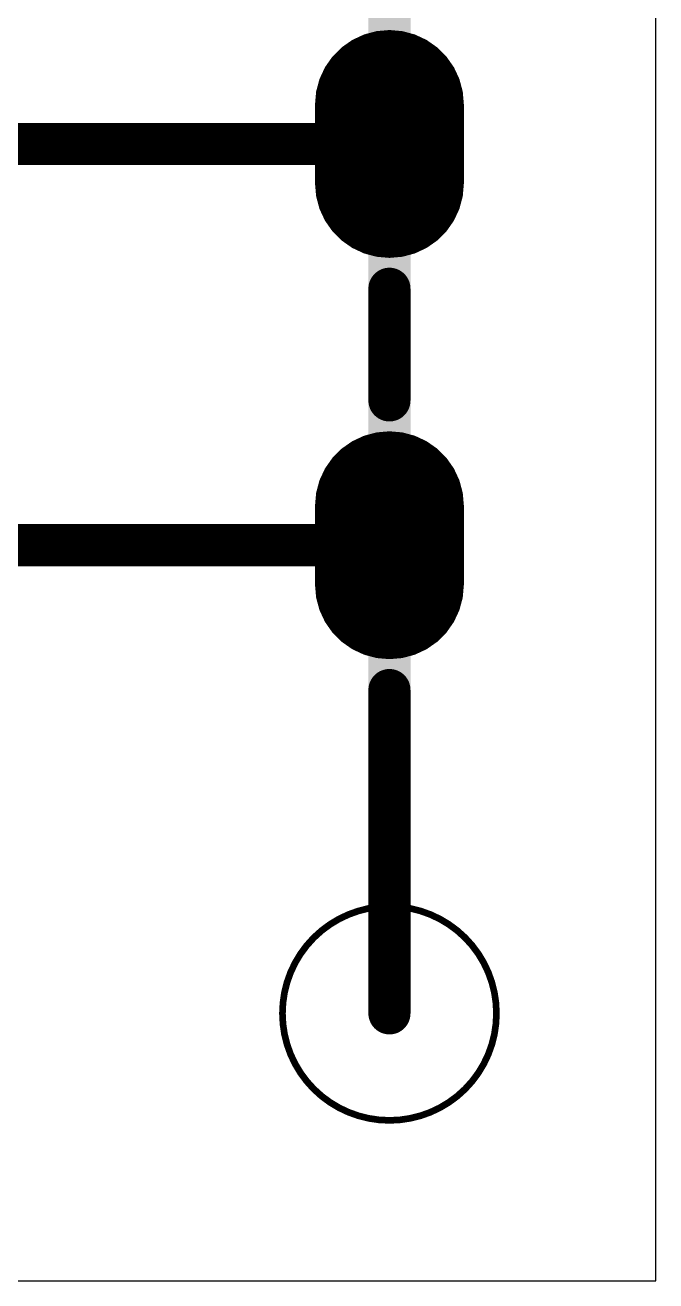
# Model space of a CAD drawing. Extents: x 5 to 105, y 20 to 66.
# Drawn here: x 93.41 to 105.39, y 20.32 to 44.17 of the extents above; entities that cross this region are included whole.
import ezdxf

# ---------------------------------------------------------------- set-up
doc = ezdxf.new("R2010")
doc.units = 0
for name, color, linetype in [('1', 12, 'CONTINUOUS'), ('20', 31, 'CONTINUOUS'), ('4', 41, 'CONTINUOUS'), ('5', 83, 'CONTINUOUS')]:
    doc.layers.add(name, color=color, linetype=linetype)

# ---------------------------------------------------------------- blocks, each defined once
blk = doc.blocks.new('RECT')
blk.add_solid([(-0.5, -0.5), (0.5, -0.5), (-0.5, 0.5), (0.5, 0.5)])

msp = doc.modelspace()

# ---------------------------------------------------------------- linework, layer by layer
at = {"layer": '1', "const_width": 0.127}
msp.add_lwpolyline([(100.33, 23.368, 1), (100.33, 27.432, 1), (100.33, 23.368)], format="xyb", dxfattribs=at)
at = {"layer": '20'}
for p, q in [((105.39, 20.32), (105.39, 66.04)), ((5.08, 20.32), (105.39, 20.32))]:
    msp.add_line(p, q, dxfattribs=at)
at = {"layer": '4'}
for points, const_width in [([(99.7951, 43.5842), (99.6068, 43.4676)], 0.127), ([(100.0016, 43.6642), (99.7951, 43.5842)], 0.127), ([(100.2193, 43.7049), (100.0016, 43.6642)], 0.127), ([(100.129, 43.688), (100.531, 43.688)], 0.127), ([(100.4407, 43.7049), (100.2193, 43.7049)], 0.127), ([(100.6584, 43.6642), (100.4407, 43.7049)], 0.127), ([(100.8649, 43.5842), (100.6584, 43.6642)], 0.127), ([(101.0532, 43.4676), (100.8649, 43.5842)], 0.127), ([(99.6068, 43.4676), (99.4432, 43.3184)], 0.127), ([(99.57, 43.434), (101.09, 43.434)], 0.127), ([(99.7576, 43.561), (100.9024, 43.561)], 0.127), ([(101.2168, 43.3184), (101.0532, 43.4676)], 0.127), ([(99.3097, 43.1417), (99.211, 42.9435)], 0.127), ([(99.4432, 43.3184), (99.3097, 43.1417)], 0.127), ([(99.3387, 43.18), (101.3214, 43.18)], 0.127), ([(99.4346, 43.307), (101.2254, 43.307)], 0.127), ([(101.3503, 43.1417), (101.2168, 43.3184)], 0.127), ([(101.449, 42.9435), (101.3503, 43.1417)], 0.127), ([(99.211, 42.9435), (99.1504, 42.7305)], 0.127), ([(99.2061, 42.926), (101.4539, 42.926)], 0.127), ([(99.2656, 43.053), (101.3944, 43.053)], 0.127), ([(101.5096, 42.7305), (101.449, 42.9435)], 0.127), ([(99.1504, 42.7305), (99.13, 42.51)], 0.127), ([(99.145, 42.672), (101.515, 42.672)], 0.127), ([(99.1699, 42.799), (101.4901, 42.799)], 0.127), ([(101.53, 42.51), (101.5096, 42.7305)], 0.127), ([(99.13, 42.51), (101.53, 42.51)], 0.127), ([(99.1332, 42.545), (101.5268, 42.545)], 0.127), ([(99.1504, 41.0895), (99.13, 41.31)], 0.127), ([(99.13, 41.31), (101.53, 41.31)], 0.127), ([(99.1332, 41.275), (101.5268, 41.275)], 0.127), ([(101.53, 41.31), (101.5096, 41.0895)], 0.127), ([(99.145, 41.148), (101.515, 41.148)], 0.127), ([(99.211, 40.8765), (99.1504, 41.0895)], 0.127), ([(99.1699, 41.021), (101.4901, 41.021)], 0.127), ([(101.5096, 41.0895), (101.449, 40.8765)], 0.127), ([(99.2061, 40.894), (101.4539, 40.894)], 0.127), ([(99.3097, 40.6783), (99.211, 40.8765)], 0.127), ([(99.2656, 40.767), (101.3944, 40.767)], 0.127), ([(101.449, 40.8765), (101.3503, 40.6783)], 0.127), ([(99.4432, 40.5016), (99.3097, 40.6783)], 0.127), ([(99.3387, 40.64), (101.3214, 40.64)], 0.127), ([(99.4346, 40.513), (101.2254, 40.513)], 0.127), ([(99.6068, 40.3524), (99.4432, 40.5016)], 0.127), ([(101.2168, 40.5016), (101.0532, 40.3524)], 0.127), ([(101.3503, 40.6783), (101.2168, 40.5016)], 0.127), ([(99.57, 40.386), (101.09, 40.386)], 0.127), ([(99.7951, 40.2358), (99.6068, 40.3524)], 0.127), ([(99.7576, 40.259), (100.9024, 40.259)], 0.127), ([(101.0532, 40.3524), (100.8649, 40.2358)], 0.127), ([(100.0016, 40.1558), (99.7951, 40.2358)], 0.127), ([(100.2193, 40.1151), (100.0016, 40.1558)], 0.127), ([(100.129, 40.132), (100.531, 40.132)], 0.127), ([(100.4407, 40.1151), (100.2193, 40.1151)], 0.127), ([(100.6584, 40.1558), (100.4407, 40.1151)], 0.127), ([(100.8649, 40.2358), (100.6584, 40.1558)], 0.127), ([(100.33, 39.16), (100.33, 37.04)], 0.8), ([(99.7951, 35.9642), (99.6068, 35.8476)], 0.127), ([(100.0016, 36.0442), (99.7951, 35.9642)], 0.127), ([(100.2193, 36.0849), (100.0016, 36.0442)], 0.127), ([(100.129, 36.068), (100.531, 36.068)], 0.127), ([(100.4407, 36.0849), (100.2193, 36.0849)], 0.127), ([(100.6584, 36.0442), (100.4407, 36.0849)], 0.127), ([(100.8649, 35.9642), (100.6584, 36.0442)], 0.127), ([(101.0532, 35.8476), (100.8649, 35.9642)], 0.127), ([(99.6068, 35.8476), (99.4432, 35.6984)], 0.127), ([(99.57, 35.814), (101.09, 35.814)], 0.127), ([(99.7576, 35.941), (100.9024, 35.941)], 0.127), ([(101.2168, 35.6984), (101.0532, 35.8476)], 0.127), ([(99.3097, 35.5217), (99.211, 35.3235)], 0.127), ([(99.4432, 35.6984), (99.3097, 35.5217)], 0.127), ([(99.3387, 35.56), (101.3214, 35.56)], 0.127), ([(99.4346, 35.687), (101.2254, 35.687)], 0.127), ([(101.3503, 35.5217), (101.2168, 35.6984)], 0.127), ([(101.449, 35.3235), (101.3503, 35.5217)], 0.127), ([(99.211, 35.3235), (99.1504, 35.1105)], 0.127), ([(99.2061, 35.306), (101.4539, 35.306)], 0.127), ([(99.2656, 35.433), (101.3944, 35.433)], 0.127), ([(101.5096, 35.1105), (101.449, 35.3235)], 0.127), ([(99.1504, 35.1105), (99.13, 34.89)], 0.127), ([(99.145, 35.052), (101.515, 35.052)], 0.127), ([(99.1699, 35.179), (101.4901, 35.179)], 0.127), ([(101.53, 34.89), (101.5096, 35.1105)], 0.127), ([(99.13, 34.89), (101.53, 34.89)], 0.127), ([(99.1332, 34.925), (101.5268, 34.925)], 0.127), ([(99.1504, 33.4695), (99.13, 33.69)], 0.127), ([(99.13, 33.69), (101.53, 33.69)], 0.127), ([(99.1332, 33.655), (101.5268, 33.655)], 0.127), ([(101.53, 33.69), (101.5096, 33.4695)], 0.127), ([(99.145, 33.528), (101.515, 33.528)], 0.127), ([(99.211, 33.2565), (99.1504, 33.4695)], 0.127), ([(99.1699, 33.401), (101.4901, 33.401)], 0.127), ([(101.5096, 33.4695), (101.449, 33.2565)], 0.127), ([(99.2061, 33.274), (101.4539, 33.274)], 0.127), ([(99.3097, 33.0583), (99.211, 33.2565)], 0.127), ([(99.2656, 33.147), (101.3944, 33.147)], 0.127), ([(101.449, 33.2565), (101.3503, 33.0583)], 0.127), ([(99.4432, 32.8816), (99.3097, 33.0583)], 0.127), ([(99.3387, 33.02), (101.3214, 33.02)], 0.127), ([(99.4346, 32.893), (101.2254, 32.893)], 0.127), ([(99.6068, 32.7324), (99.4432, 32.8816)], 0.127), ([(101.2168, 32.8816), (101.0532, 32.7324)], 0.127), ([(101.3503, 33.0583), (101.2168, 32.8816)], 0.127), ([(99.57, 32.766), (101.09, 32.766)], 0.127), ([(99.7951, 32.6158), (99.6068, 32.7324)], 0.127), ([(99.7576, 32.639), (100.9024, 32.639)], 0.127), ([(100.0016, 32.5358), (99.7951, 32.6158)], 0.127), ([(100.8649, 32.6158), (100.6584, 32.5358)], 0.127), ([(101.0532, 32.7324), (100.8649, 32.6158)], 0.127), ([(100.2193, 32.4951), (100.0016, 32.5358)], 0.127), ([(100.129, 32.512), (100.531, 32.512)], 0.127), ([(100.4407, 32.4951), (100.2193, 32.4951)], 0.127), ([(100.6584, 32.5358), (100.4407, 32.4951)], 0.127), ([(100.33, 31.54), (100.33, 25.4)], 0.8)]:
    msp.add_lwpolyline(points, dxfattribs=dict(at, const_width=const_width))
for points, const_width in [([(99.7836, 43.6138, 1), (99.8066, 43.5546)], 0.0635), ([(99.8118, 43.5572, 1), (99.7784, 43.6112)], 0.0635), ([(99.9958, 43.6954, 1), (100.0074, 43.633)], 0.0635), ([(100.0131, 43.6346, 1), (99.9901, 43.6938)], 0.0635), ([(100.129, 43.7198, 1), (100.129, 43.6563)], 0.0635), ([(100.2193, 43.7366, 1), (100.2193, 43.6731)], 0.0635), ([(100.2251, 43.6737, 1), (100.2134, 43.7361)], 0.0635), ([(100.4466, 43.7361, 1), (100.4349, 43.6737)], 0.0635), ([(100.4407, 43.6731, 1), (100.4407, 43.7366)], 0.0635), ([(100.531, 43.6563, 1), (100.531, 43.7198)], 0.0635), ([(100.6699, 43.6938, 1), (100.6469, 43.6346)], 0.0635), ([(100.6526, 43.633, 1), (100.6642, 43.6954)], 0.0635), ([(100.8816, 43.6112, 1), (100.8482, 43.5572)], 0.0635), ([(100.8534, 43.5546, 1), (100.8764, 43.6138)], 0.0635), ([(99.57, 43.4658, 1), (99.57, 43.4023)], 0.0635), ([(99.5901, 43.4946, 1), (99.6236, 43.4406)], 0.0635), ([(99.6282, 43.4442, 1), (99.5854, 43.4911)], 0.0635), ([(99.7576, 43.5928, 1), (99.7576, 43.5292)], 0.0635), ([(100.9024, 43.5292, 1), (100.9024, 43.5928)], 0.0635), ([(101.0746, 43.4911, 1), (101.0318, 43.4442)], 0.0635), ([(101.0364, 43.4406, 1), (101.0699, 43.4946)], 0.0635), ([(101.09, 43.4023, 1), (101.09, 43.4658)], 0.0635), ([(99.2844, 43.1609, 1), (99.3351, 43.1226)], 0.0635), ([(99.3382, 43.1276, 1), (99.2813, 43.1559)], 0.0635), ([(99.3387, 43.2118, 1), (99.3387, 43.1482)], 0.0635), ([(99.4346, 43.3388, 1), (99.4346, 43.2752)], 0.0635), ([(99.4218, 43.3419, 1), (99.4646, 43.295)], 0.0635), ([(99.4685, 43.2993, 1), (99.4179, 43.3376)], 0.0635), ([(101.2421, 43.3376, 1), (101.1915, 43.2993)], 0.0635), ([(101.1954, 43.295, 1), (101.2382, 43.3419)], 0.0635), ([(101.2254, 43.2752, 1), (101.2254, 43.3388)], 0.0635), ([(101.3787, 43.1559, 1), (101.3218, 43.1276)], 0.0635), ([(101.3214, 43.1482, 1), (101.3214, 43.2118)], 0.0635), ([(101.3249, 43.1226, 1), (101.3756, 43.1609)], 0.0635), ([(99.2061, 42.9578, 1), (99.2061, 42.8942)], 0.0635), ([(99.1826, 42.9576, 1), (99.2395, 42.9293)], 0.0635), ([(99.2416, 42.9348, 1), (99.1805, 42.9522)], 0.0635), ([(99.2656, 43.0848, 1), (99.2656, 43.0213)], 0.0635), ([(101.3944, 43.0213, 1), (101.3944, 43.0848)], 0.0635), ([(101.4795, 42.9522, 1), (101.4184, 42.9348)], 0.0635), ([(101.4205, 42.9293, 1), (101.4774, 42.9576)], 0.0635), ([(101.4539, 42.8942, 1), (101.4539, 42.9578)], 0.0635), ([(99.145, 42.7038, 1), (99.145, 42.6403)], 0.0635), ([(99.1199, 42.7392, 1), (99.181, 42.7218)], 0.0635), ([(99.182, 42.7276, 1), (99.1188, 42.7334)], 0.0635), ([(99.1699, 42.8308, 1), (99.1699, 42.7672)], 0.0635), ([(101.5412, 42.7334, 1), (101.478, 42.7276)], 0.0635), ([(101.479, 42.7218, 1), (101.5401, 42.7392)], 0.0635), ([(101.4901, 42.7672, 1), (101.4901, 42.8308)], 0.0635), ([(101.515, 42.6403, 1), (101.515, 42.7038)], 0.0635), ([(99.13, 42.5418, 1), (99.13, 42.4783)], 0.0635), ([(99.0984, 42.5129, 1), (99.1616, 42.5071)], 0.0635), ([(99.1332, 42.5768, 1), (99.1332, 42.5132)], 0.0635), ([(101.4984, 42.5071, 1), (101.5616, 42.5129)], 0.0635), ([(101.5268, 42.5132, 1), (101.5268, 42.5768)], 0.0635), ([(101.53, 42.4783, 1), (101.53, 42.5418)], 0.0635), ([(99.13, 41.3418, 1), (99.13, 41.2782)], 0.0635), ([(99.1616, 41.3129, 1), (99.0984, 41.3071)], 0.0635), ([(99.1332, 41.3068, 1), (99.1332, 41.2432)], 0.0635), ([(101.5616, 41.3071, 1), (101.4984, 41.3129)], 0.0635), ([(101.5268, 41.2432, 1), (101.5268, 41.3068)], 0.0635), ([(101.53, 41.2782, 1), (101.53, 41.3418)], 0.0635), ([(99.145, 41.1798, 1), (99.145, 41.1163)], 0.0635), ([(99.181, 41.0982, 1), (99.1199, 41.0808)], 0.0635), ([(99.1188, 41.0866, 1), (99.182, 41.0924)], 0.0635), ([(99.1699, 41.0528, 1), (99.1699, 40.9892)], 0.0635), ([(101.478, 41.0924, 1), (101.5412, 41.0866)], 0.0635), ([(101.5401, 41.0808, 1), (101.479, 41.0982)], 0.0635), ([(101.4901, 40.9892, 1), (101.4901, 41.0528)], 0.0635), ([(101.515, 41.1163, 1), (101.515, 41.1798)], 0.0635), ([(99.2061, 40.9258, 1), (99.2061, 40.8623)], 0.0635), ([(99.2395, 40.8907, 1), (99.1826, 40.8624)], 0.0635), ([(99.1805, 40.8678, 1), (99.2416, 40.8852)], 0.0635), ([(99.2656, 40.7988, 1), (99.2656, 40.7353)], 0.0635), ([(101.3944, 40.7353, 1), (101.3944, 40.7988)], 0.0635), ([(101.4184, 40.8852, 1), (101.4795, 40.8678)], 0.0635), ([(101.4774, 40.8624, 1), (101.4205, 40.8907)], 0.0635), ([(101.4539, 40.8623, 1), (101.4539, 40.9258)], 0.0635), ([(99.3351, 40.6974, 1), (99.2844, 40.6591)], 0.0635), ([(99.2813, 40.6641, 1), (99.3382, 40.6924)], 0.0635), ([(99.3387, 40.6718, 1), (99.3387, 40.6082)], 0.0635), ([(99.4346, 40.5448, 1), (99.4346, 40.4813)], 0.0635), ([(99.4646, 40.525, 1), (99.4218, 40.4781)], 0.0635), ([(99.4179, 40.4824, 1), (99.4685, 40.5207)], 0.0635), ([(101.1915, 40.5207, 1), (101.2421, 40.4824)], 0.0635), ([(101.2382, 40.4781, 1), (101.1954, 40.525)], 0.0635), ([(101.2254, 40.4813, 1), (101.2254, 40.5448)], 0.0635), ([(101.3218, 40.6924, 1), (101.3787, 40.6641)], 0.0635), ([(101.3214, 40.6082, 1), (101.3214, 40.6718)], 0.0635), ([(101.3756, 40.6591, 1), (101.3249, 40.6974)], 0.0635), ([(99.57, 40.4178, 1), (99.57, 40.3543)], 0.0635), ([(99.6236, 40.3794, 1), (99.5901, 40.3254)], 0.0635), ([(99.5854, 40.3289, 1), (99.6282, 40.3758)], 0.0635), ([(99.7576, 40.2908, 1), (99.7576, 40.2272)], 0.0635), ([(100.9024, 40.2272, 1), (100.9024, 40.2908)], 0.0635), ([(101.0318, 40.3758, 1), (101.0746, 40.3289)], 0.0635), ([(101.0699, 40.3254, 1), (101.0364, 40.3794)], 0.0635), ([(101.09, 40.3543, 1), (101.09, 40.4178)], 0.0635), ([(99.8066, 40.2654, 1), (99.7836, 40.2062)], 0.0635), ([(99.7784, 40.2088, 1), (99.8118, 40.2628)], 0.0635), ([(100.0074, 40.187, 1), (99.9958, 40.1246)], 0.0635), ([(99.9901, 40.1262, 1), (100.0131, 40.1854)], 0.0635), ([(100.129, 40.1638, 1), (100.129, 40.1003)], 0.0635), ([(100.2193, 40.1469, 1), (100.2193, 40.0834)], 0.0635), ([(100.2134, 40.0839, 1), (100.2251, 40.1463)], 0.0635), ([(100.4349, 40.1463, 1), (100.4466, 40.0839)], 0.0635), ([(100.4407, 40.0834, 1), (100.4407, 40.1469)], 0.0635), ([(100.531, 40.1003, 1), (100.531, 40.1638)], 0.0635), ([(100.6469, 40.1854, 1), (100.6699, 40.1262)], 0.0635), ([(100.6642, 40.1246, 1), (100.6526, 40.187)], 0.0635), ([(100.8482, 40.2628, 1), (100.8816, 40.2088)], 0.0635), ([(100.8764, 40.2062, 1), (100.8534, 40.2654)], 0.0635), ([(100.53, 39.16, 1), (100.13, 39.16)], 0.4), ([(100.13, 37.04, 1), (100.53, 37.04)], 0.4), ([(99.7836, 35.9938, 1), (99.8066, 35.9346)], 0.0635), ([(99.8118, 35.9372, 1), (99.7784, 35.9912)], 0.0635), ([(99.9958, 36.0754, 1), (100.0074, 36.013)], 0.0635), ([(100.0131, 36.0146, 1), (99.9901, 36.0738)], 0.0635), ([(100.129, 36.0998, 1), (100.129, 36.0363)], 0.0635), ([(100.2193, 36.1166, 1), (100.2193, 36.0531)], 0.0635), ([(100.2251, 36.0537, 1), (100.2134, 36.1161)], 0.0635), ([(100.4466, 36.1161, 1), (100.4349, 36.0537)], 0.0635), ([(100.4407, 36.0531, 1), (100.4407, 36.1166)], 0.0635), ([(100.531, 36.0363, 1), (100.531, 36.0998)], 0.0635), ([(100.6699, 36.0738, 1), (100.6469, 36.0146)], 0.0635), ([(100.6526, 36.013, 1), (100.6642, 36.0754)], 0.0635), ([(100.8816, 35.9912, 1), (100.8482, 35.9372)], 0.0635), ([(100.8534, 35.9346, 1), (100.8764, 35.9938)], 0.0635), ([(99.57, 35.8458, 1), (99.57, 35.7822)], 0.0635), ([(99.5901, 35.8746, 1), (99.6236, 35.8206)], 0.0635), ([(99.6282, 35.8242, 1), (99.5854, 35.8711)], 0.0635), ([(99.7576, 35.9728, 1), (99.7576, 35.9093)], 0.0635), ([(100.9024, 35.9093, 1), (100.9024, 35.9728)], 0.0635), ([(101.0746, 35.8711, 1), (101.0318, 35.8242)], 0.0635), ([(101.0364, 35.8206, 1), (101.0699, 35.8746)], 0.0635), ([(101.09, 35.7822, 1), (101.09, 35.8458)], 0.0635), ([(99.2844, 35.5409, 1), (99.3351, 35.5026)], 0.0635), ([(99.3382, 35.5076, 1), (99.2813, 35.5359)], 0.0635), ([(99.3387, 35.5918, 1), (99.3387, 35.5282)], 0.0635), ([(99.4346, 35.7188, 1), (99.4346, 35.6553)], 0.0635), ([(99.4218, 35.7219, 1), (99.4646, 35.675)], 0.0635), ([(99.4685, 35.6793, 1), (99.4179, 35.7176)], 0.0635), ([(101.2421, 35.7176, 1), (101.1915, 35.6793)], 0.0635), ([(101.1954, 35.675, 1), (101.2382, 35.7219)], 0.0635), ([(101.2254, 35.6553, 1), (101.2254, 35.7188)], 0.0635), ([(101.3787, 35.5359, 1), (101.3218, 35.5076)], 0.0635), ([(101.3214, 35.5282, 1), (101.3214, 35.5918)], 0.0635), ([(101.3249, 35.5026, 1), (101.3756, 35.5409)], 0.0635), ([(99.2061, 35.3378, 1), (99.2061, 35.2743)], 0.0635), ([(99.1826, 35.3376, 1), (99.2395, 35.3093)], 0.0635), ([(99.2416, 35.3148, 1), (99.1805, 35.3322)], 0.0635), ([(99.2656, 35.4648, 1), (99.2656, 35.4012)], 0.0635), ([(101.3944, 35.4012, 1), (101.3944, 35.4648)], 0.0635), ([(101.4795, 35.3322, 1), (101.4184, 35.3148)], 0.0635), ([(101.4205, 35.3093, 1), (101.4774, 35.3376)], 0.0635), ([(101.4539, 35.2743, 1), (101.4539, 35.3378)], 0.0635), ([(99.145, 35.0838, 1), (99.145, 35.0202)], 0.0635), ([(99.1199, 35.1192, 1), (99.181, 35.1018)], 0.0635), ([(99.182, 35.1076, 1), (99.1188, 35.1134)], 0.0635), ([(99.1699, 35.2108, 1), (99.1699, 35.1472)], 0.0635), ([(101.5412, 35.1134, 1), (101.478, 35.1076)], 0.0635), ([(101.479, 35.1018, 1), (101.5401, 35.1192)], 0.0635), ([(101.4901, 35.1472, 1), (101.4901, 35.2108)], 0.0635), ([(101.515, 35.0202, 1), (101.515, 35.0838)], 0.0635), ([(99.13, 34.9218, 1), (99.13, 34.8582)], 0.0635), ([(99.0984, 34.8929, 1), (99.1616, 34.8871)], 0.0635), ([(99.1332, 34.9568, 1), (99.1332, 34.8933)], 0.0635), ([(101.4984, 34.8871, 1), (101.5616, 34.8929)], 0.0635), ([(101.5268, 34.8933, 1), (101.5268, 34.9568)], 0.0635), ([(101.53, 34.8582, 1), (101.53, 34.9218)], 0.0635), ([(99.13, 33.7218, 1), (99.13, 33.6583)], 0.0635), ([(99.1616, 33.6929, 1), (99.0984, 33.6871)], 0.0635), ([(99.1332, 33.6868, 1), (99.1332, 33.6232)], 0.0635), ([(101.5616, 33.6871, 1), (101.4984, 33.6929)], 0.0635), ([(101.5268, 33.6232, 1), (101.5268, 33.6868)], 0.0635), ([(101.53, 33.6583, 1), (101.53, 33.7218)], 0.0635), ([(99.145, 33.5598, 1), (99.145, 33.4962)], 0.0635), ([(99.181, 33.4782, 1), (99.1199, 33.4608)], 0.0635), ([(99.1188, 33.4666, 1), (99.182, 33.4724)], 0.0635), ([(99.1699, 33.4328, 1), (99.1699, 33.3693)], 0.0635), ([(101.478, 33.4724, 1), (101.5412, 33.4666)], 0.0635), ([(101.5401, 33.4608, 1), (101.479, 33.4782)], 0.0635), ([(101.4901, 33.3693, 1), (101.4901, 33.4328)], 0.0635), ([(101.515, 33.4962, 1), (101.515, 33.5598)], 0.0635), ([(99.2061, 33.3058, 1), (99.2061, 33.2422)], 0.0635), ([(99.2395, 33.2707, 1), (99.1826, 33.2424)], 0.0635), ([(99.1805, 33.2478, 1), (99.2416, 33.2652)], 0.0635), ([(99.2656, 33.1788, 1), (99.2656, 33.1152)], 0.0635), ([(101.3944, 33.1152, 1), (101.3944, 33.1788)], 0.0635), ([(101.4184, 33.2652, 1), (101.4795, 33.2478)], 0.0635), ([(101.4774, 33.2424, 1), (101.4205, 33.2707)], 0.0635), ([(101.4539, 33.2422, 1), (101.4539, 33.3058)], 0.0635), ([(99.3351, 33.0774, 1), (99.2844, 33.0391)], 0.0635), ([(99.2813, 33.0441, 1), (99.3382, 33.0724)], 0.0635), ([(99.3387, 33.0518, 1), (99.3387, 32.9883)], 0.0635), ([(99.4346, 32.9248, 1), (99.4346, 32.8612)], 0.0635), ([(99.4646, 32.905, 1), (99.4218, 32.8581)], 0.0635), ([(99.4179, 32.8624, 1), (99.4685, 32.9007)], 0.0635), ([(101.1915, 32.9007, 1), (101.2421, 32.8624)], 0.0635), ([(101.2382, 32.8581, 1), (101.1954, 32.905)], 0.0635), ([(101.2254, 32.8612, 1), (101.2254, 32.9248)], 0.0635), ([(101.3218, 33.0724, 1), (101.3787, 33.0441)], 0.0635), ([(101.3214, 32.9883, 1), (101.3214, 33.0518)], 0.0635), ([(101.3756, 33.0391, 1), (101.3249, 33.0774)], 0.0635), ([(99.57, 32.7978, 1), (99.57, 32.7342)], 0.0635), ([(99.6236, 32.7594, 1), (99.5901, 32.7054)], 0.0635), ([(99.5854, 32.7089, 1), (99.6282, 32.7558)], 0.0635), ([(99.7576, 32.6708, 1), (99.7576, 32.6073)], 0.0635), ([(99.8066, 32.6454, 1), (99.7836, 32.5862)], 0.0635), ([(99.7784, 32.5888, 1), (99.8118, 32.6428)], 0.0635), ([(100.8482, 32.6428, 1), (100.8816, 32.5888)], 0.0635), ([(100.8764, 32.5862, 1), (100.8534, 32.6454)], 0.0635), ([(100.9024, 32.6073, 1), (100.9024, 32.6708)], 0.0635), ([(101.0318, 32.7558, 1), (101.0746, 32.7089)], 0.0635), ([(101.0699, 32.7054, 1), (101.0364, 32.7594)], 0.0635), ([(101.09, 32.7342, 1), (101.09, 32.7978)], 0.0635), ([(100.0074, 32.567, 1), (99.9958, 32.5046)], 0.0635), ([(99.9901, 32.5062, 1), (100.0131, 32.5654)], 0.0635), ([(100.129, 32.5438, 1), (100.129, 32.4802)], 0.0635), ([(100.2193, 32.5269, 1), (100.2193, 32.4634)], 0.0635), ([(100.2134, 32.4639, 1), (100.2251, 32.5263)], 0.0635), ([(100.4349, 32.5263, 1), (100.4466, 32.4639)], 0.0635), ([(100.4407, 32.4634, 1), (100.4407, 32.5269)], 0.0635), ([(100.531, 32.4802, 1), (100.531, 32.5438)], 0.0635), ([(100.6469, 32.5654, 1), (100.6699, 32.5062)], 0.0635), ([(100.6642, 32.5046, 1), (100.6526, 32.567)], 0.0635), ([(100.53, 31.54, 1), (100.13, 31.54)], 0.4), ([(100.13, 25.4, 1), (100.53, 25.4)], 0.4)]:
    msp.add_lwpolyline(points, format="xyb", dxfattribs=dict(at, const_width=const_width))
at = {"layer": '5'}
for points, const_width in [([(99.655, 43.8291), (99.4622, 43.6942)], 0.127), ([(99.6348, 43.815), (101.0252, 43.815)], 0.127), ([(99.8683, 43.9286), (99.655, 43.8291)], 0.127), ([(100.0956, 43.9895), (99.8683, 43.9286)], 0.127), ([(99.9183, 43.942), (100.7417, 43.942)], 0.127), ([(100.33, 44.01), (100.0956, 43.9895)], 0.127), ([(100.5644, 43.9895), (100.33, 44.01)], 0.127), ([(100.7917, 43.9286), (100.5644, 43.9895)], 0.127), ([(101.005, 43.8291), (100.7917, 43.9286)], 0.127), ([(101.1978, 43.6942), (101.005, 43.8291)], 0.127), ([(99.4622, 43.6942), (99.2958, 43.5278)], 0.127), ([(99.4561, 43.688), (101.2039, 43.688)], 0.127), ([(101.3642, 43.5278), (101.1978, 43.6942)], 0.127), ([(99.2958, 43.5278), (99.1609, 43.335)], 0.127), ([(99.2302, 43.434), (101.4298, 43.434)], 0.127), ([(99.3291, 43.561), (101.3309, 43.561)], 0.127), ([(101.4991, 43.335), (101.3642, 43.5278)], 0.127), ([(99.0614, 43.1217), (99.0005, 42.8944)], 0.127), ([(99.1609, 43.335), (99.0614, 43.1217)], 0.127), ([(99.0886, 43.18), (101.5714, 43.18)], 0.127), ([(99.1478, 43.307), (101.5122, 43.307)], 0.127), ([(101.5986, 43.1217), (101.4991, 43.335)], 0.127), ([(101.6595, 42.8944), (101.5986, 43.1217)], 0.127), ([(99.0005, 42.8944), (98.98, 42.66)], 0.127), ([(99.009, 42.926), (101.651, 42.926)], 0.127), ([(99.043, 43.053), (101.617, 43.053)], 0.127), ([(101.68, 42.66), (101.6595, 42.8944)], 0.127), ([(98.98, 42.66), (98.98, 41.16)], 0.127), ([(98.9811, 42.672), (101.679, 42.672)], 0.127), ([(98.9922, 42.799), (101.6678, 42.799)], 0.127), ([(101.68, 41.16), (101.68, 42.66)], 0.127), ([(98.98, 42.545), (101.68, 42.545)], 0.127), ([(98.98, 42.418), (101.68, 42.418)], 0.127), ([(100.31, 41.91), (88.88, 41.91)], 0.8), ([(98.98, 42.291), (101.68, 42.291)], 0.127), ([(98.98, 42.164), (101.68, 42.164)], 0.127), ([(98.98, 42.037), (101.68, 42.037)], 0.127), ([(98.98, 41.91), (101.68, 41.91)], 0.127), ([(98.98, 41.783), (101.68, 41.783)], 0.127), ([(98.98, 41.656), (101.68, 41.656)], 0.127), ([(98.98, 41.529), (101.68, 41.529)], 0.127), ([(98.98, 41.402), (101.68, 41.402)], 0.127), ([(98.98, 41.275), (101.68, 41.275)], 0.127), ([(98.98, 41.16), (99.0005, 40.9256)], 0.127), ([(98.981, 41.148), (101.679, 41.148)], 0.127), ([(98.9922, 41.021), (101.6678, 41.021)], 0.127), ([(101.6595, 40.9256), (101.68, 41.16)], 0.127), ([(99.0005, 40.9256), (99.0614, 40.6983)], 0.127), ([(99.009, 40.894), (101.651, 40.894)], 0.127), ([(99.043, 40.767), (101.617, 40.767)], 0.127), ([(101.5986, 40.6983), (101.6595, 40.9256)], 0.127), ([(99.0614, 40.6983), (99.1609, 40.485)], 0.127), ([(99.0886, 40.64), (101.5714, 40.64)], 0.127), ([(99.1478, 40.513), (101.5122, 40.513)], 0.127), ([(99.1609, 40.485), (99.2958, 40.2922)], 0.127), ([(101.3642, 40.2922), (101.4991, 40.485)], 0.127), ([(101.4991, 40.485), (101.5986, 40.6983)], 0.127), ([(99.2302, 40.386), (101.4298, 40.386)], 0.127), ([(99.2958, 40.2922), (99.4622, 40.1258)], 0.127), ([(99.3291, 40.259), (101.3309, 40.259)], 0.127), ([(101.1978, 40.1258), (101.3642, 40.2922)], 0.127), ([(99.4561, 40.132), (101.2039, 40.132)], 0.127), ([(99.4622, 40.1258), (99.655, 39.9909)], 0.127), ([(99.6348, 40.005), (101.0252, 40.005)], 0.127), ([(101.005, 39.9909), (101.1978, 40.1258)], 0.127), ([(99.655, 39.9909), (99.8683, 39.8914)], 0.127), ([(99.8683, 39.8914), (100.0956, 39.8305)], 0.127), ([(99.9183, 39.878), (100.7417, 39.878)], 0.127), ([(100.0956, 39.8305), (100.33, 39.81)], 0.127), ([(100.33, 39.81), (100.5644, 39.8305)], 0.127), ([(100.5644, 39.8305), (100.7917, 39.8914)], 0.127), ([(100.7917, 39.8914), (101.005, 39.9909)], 0.127), ([(99.655, 36.2091), (99.4622, 36.0742)], 0.127), ([(99.6348, 36.195), (101.0252, 36.195)], 0.127), ([(99.8683, 36.3086), (99.655, 36.2091)], 0.127), ([(100.0956, 36.3695), (99.8683, 36.3086)], 0.127), ([(99.9183, 36.322), (100.7417, 36.322)], 0.127), ([(100.33, 36.39), (100.0956, 36.3695)], 0.127), ([(100.5644, 36.3695), (100.33, 36.39)], 0.127), ([(100.7917, 36.3086), (100.5644, 36.3695)], 0.127), ([(101.005, 36.2091), (100.7917, 36.3086)], 0.127), ([(101.1978, 36.0742), (101.005, 36.2091)], 0.127), ([(99.4622, 36.0742), (99.2958, 35.9078)], 0.127), ([(99.4561, 36.068), (101.2039, 36.068)], 0.127), ([(101.3642, 35.9078), (101.1978, 36.0742)], 0.127), ([(99.1609, 35.715), (99.0614, 35.5017)], 0.127), ([(99.2958, 35.9078), (99.1609, 35.715)], 0.127), ([(99.2302, 35.814), (101.4298, 35.814)], 0.127), ([(99.3291, 35.941), (101.3309, 35.941)], 0.127), ([(101.4991, 35.715), (101.3642, 35.9078)], 0.127), ([(101.5986, 35.5017), (101.4991, 35.715)], 0.127), ([(99.0614, 35.5017), (99.0005, 35.2744)], 0.127), ([(99.0886, 35.56), (101.5714, 35.56)], 0.127), ([(99.1478, 35.687), (101.5122, 35.687)], 0.127), ([(101.6595, 35.2744), (101.5986, 35.5017)], 0.127), ([(99.0005, 35.2744), (98.98, 35.04)], 0.127), ([(99.009, 35.306), (101.651, 35.306)], 0.127), ([(99.043, 35.433), (101.617, 35.433)], 0.127), ([(101.68, 35.04), (101.6595, 35.2744)], 0.127), ([(98.98, 35.04), (98.98, 33.54)], 0.127), ([(98.9811, 35.052), (101.679, 35.052)], 0.127), ([(98.9922, 35.179), (101.6678, 35.179)], 0.127), ([(101.68, 33.54), (101.68, 35.04)], 0.127), ([(98.98, 34.925), (101.68, 34.925)], 0.127), ([(98.98, 34.798), (101.68, 34.798)], 0.127), ([(100.31, 34.29), (88.88, 34.29)], 0.8), ([(98.98, 34.671), (101.68, 34.671)], 0.127), ([(98.98, 34.544), (101.68, 34.544)], 0.127), ([(98.98, 34.417), (101.68, 34.417)], 0.127), ([(98.98, 34.29), (101.68, 34.29)], 0.127), ([(98.98, 34.163), (101.68, 34.163)], 0.127), ([(98.98, 34.036), (101.68, 34.036)], 0.127), ([(98.98, 33.909), (101.68, 33.909)], 0.127), ([(98.98, 33.782), (101.68, 33.782)], 0.127), ([(98.98, 33.655), (101.68, 33.655)], 0.127), ([(98.98, 33.54), (99.0005, 33.3056)], 0.127), ([(98.981, 33.528), (101.679, 33.528)], 0.127), ([(98.9922, 33.401), (101.6678, 33.401)], 0.127), ([(101.6595, 33.3056), (101.68, 33.54)], 0.127), ([(99.0005, 33.3056), (99.0614, 33.0783)], 0.127), ([(99.009, 33.274), (101.651, 33.274)], 0.127), ([(99.043, 33.147), (101.617, 33.147)], 0.127), ([(101.5986, 33.0783), (101.6595, 33.3056)], 0.127), ([(99.0614, 33.0783), (99.1609, 32.865)], 0.127), ([(99.0886, 33.02), (101.5714, 33.02)], 0.127), ([(99.1478, 32.893), (101.5122, 32.893)], 0.127), ([(99.1609, 32.865), (99.2958, 32.6722)], 0.127), ([(101.3642, 32.6722), (101.4991, 32.865)], 0.127), ([(101.4991, 32.865), (101.5986, 33.0783)], 0.127), ([(99.2302, 32.766), (101.4298, 32.766)], 0.127), ([(99.2958, 32.6722), (99.4622, 32.5058)], 0.127), ([(99.3291, 32.639), (101.3309, 32.639)], 0.127), ([(101.1978, 32.5058), (101.3642, 32.6722)], 0.127), ([(99.4561, 32.512), (101.2039, 32.512)], 0.127), ([(99.4622, 32.5058), (99.655, 32.3709)], 0.127), ([(99.6348, 32.385), (101.0252, 32.385)], 0.127), ([(99.655, 32.3709), (99.8683, 32.2714)], 0.127), ([(100.7917, 32.2714), (101.005, 32.3709)], 0.127), ([(101.005, 32.3709), (101.1978, 32.5058)], 0.127), ([(99.8683, 32.2714), (100.0956, 32.2105)], 0.127), ([(99.9183, 32.258), (100.7417, 32.258)], 0.127), ([(100.0956, 32.2105), (100.33, 32.19)], 0.127), ([(100.33, 32.19), (100.5644, 32.2105)], 0.127), ([(100.5644, 32.2105), (100.7917, 32.2714)], 0.127)]:
    msp.add_lwpolyline(points, dxfattribs=dict(at, const_width=const_width))
for points, const_width in [([(99.6348, 43.8468, 1), (99.6348, 43.7833)], 0.0635), ([(99.6416, 43.8579, 1), (99.6684, 43.8004)], 0.0635), ([(99.6732, 43.8031, 1), (99.6368, 43.8551)], 0.0635), ([(99.8601, 43.9593, 1), (99.8765, 43.8979)], 0.0635), ([(99.8817, 43.8998, 1), (99.8549, 43.9574)], 0.0635), ([(99.9183, 43.9738, 1), (99.9183, 43.9102)], 0.0635), ([(100.0928, 44.0211, 1), (100.0983, 43.9579)], 0.0635), ([(100.1038, 43.9588, 1), (100.0874, 44.0202)], 0.0635), ([(100.3328, 44.0416, 1), (100.3272, 43.9784)], 0.0635), ([(100.3328, 43.9784, 1), (100.3272, 44.0416)], 0.0635), ([(100.5726, 44.0202, 1), (100.5562, 43.9588)], 0.0635), ([(100.5617, 43.9579, 1), (100.5672, 44.0211)], 0.0635), ([(100.7417, 43.9102, 1), (100.7417, 43.9738)], 0.0635), ([(100.8051, 43.9574, 1), (100.7783, 43.8998)], 0.0635), ([(100.7835, 43.8979, 1), (100.7999, 43.9593)], 0.0635), ([(101.0232, 43.8551, 1), (100.9868, 43.8031)], 0.0635), ([(100.9916, 43.8004, 1), (101.0184, 43.8579)], 0.0635), ([(101.0252, 43.7833, 1), (101.0252, 43.8468)], 0.0635), ([(99.4561, 43.7198, 1), (99.4561, 43.6563)], 0.0635), ([(99.444, 43.7202, 1), (99.4804, 43.6682)], 0.0635), ([(99.4847, 43.6717, 1), (99.4398, 43.7166)], 0.0635), ([(101.2202, 43.7166, 1), (101.1753, 43.6717)], 0.0635), ([(101.1796, 43.6682, 1), (101.216, 43.7202)], 0.0635), ([(101.2039, 43.6563, 1), (101.2039, 43.7198)], 0.0635), ([(99.2302, 43.4658, 1), (99.2302, 43.4023)], 0.0635), ([(99.2734, 43.5502, 1), (99.3183, 43.5053)], 0.0635), ([(99.3218, 43.5096, 1), (99.2698, 43.546)], 0.0635), ([(99.3291, 43.5928, 1), (99.3291, 43.5292)], 0.0635), ([(101.3309, 43.5292, 1), (101.3309, 43.5928)], 0.0635), ([(101.3902, 43.546, 1), (101.3382, 43.5096)], 0.0635), ([(101.3417, 43.5053, 1), (101.3866, 43.5502)], 0.0635), ([(101.4298, 43.4023, 1), (101.4298, 43.4658)], 0.0635), ([(99.0326, 43.1351, 1), (99.0902, 43.1083)], 0.0635), ([(99.0921, 43.1135, 1), (99.0307, 43.1299)], 0.0635), ([(99.0886, 43.2118, 1), (99.0886, 43.1482)], 0.0635), ([(99.1478, 43.3388, 1), (99.1478, 43.2752)], 0.0635), ([(99.1349, 43.3532, 1), (99.1869, 43.3168)], 0.0635), ([(99.1896, 43.3216, 1), (99.1321, 43.3484)], 0.0635), ([(101.5279, 43.3484, 1), (101.4704, 43.3216)], 0.0635), ([(101.4731, 43.3168, 1), (101.5251, 43.3532)], 0.0635), ([(101.5122, 43.2752, 1), (101.5122, 43.3388)], 0.0635), ([(101.6293, 43.1299, 1), (101.5679, 43.1135)], 0.0635), ([(101.5698, 43.1083, 1), (101.6274, 43.1351)], 0.0635), ([(101.5714, 43.1482, 1), (101.5714, 43.2118)], 0.0635), ([(98.9698, 42.9026, 1), (99.0312, 42.8862)], 0.0635), ([(99.0321, 42.8917, 1), (98.9689, 42.8972)], 0.0635), ([(99.009, 42.9578, 1), (99.009, 42.8942)], 0.0635), ([(99.043, 43.0848, 1), (99.043, 43.0213)], 0.0635), ([(101.617, 43.0213, 1), (101.617, 43.0848)], 0.0635), ([(101.6911, 42.8972, 1), (101.6279, 42.8917)], 0.0635), ([(101.6288, 42.8862, 1), (101.6902, 42.9026)], 0.0635), ([(101.651, 42.8942, 1), (101.651, 42.9578)], 0.0635), ([(98.9484, 42.6628, 1), (99.0116, 42.6572)], 0.0635), ([(99.0118, 42.66, 1), (98.9483, 42.66)], 0.0635), ([(98.9811, 42.7038, 1), (98.9811, 42.6403)], 0.0635), ([(98.9922, 42.8308, 1), (98.9922, 42.7672)], 0.0635), ([(101.7118, 42.66, 1), (101.6483, 42.66)], 0.0635), ([(101.6484, 42.6572, 1), (101.7116, 42.6628)], 0.0635), ([(101.6678, 42.7672, 1), (101.6678, 42.8308)], 0.0635), ([(101.679, 42.6403, 1), (101.679, 42.7038)], 0.0635), ([(98.98, 42.5768, 1), (98.98, 42.5132)], 0.0635), ([(98.98, 42.4498, 1), (98.98, 42.3862)], 0.0635), ([(101.68, 42.5132, 1), (101.68, 42.5768)], 0.0635), ([(101.68, 42.3862, 1), (101.68, 42.4498)], 0.0635), ([(98.98, 42.1958, 1), (98.98, 42.1322)], 0.0635), ([(98.98, 42.3228, 1), (98.98, 42.2593)], 0.0635), ([(100.31, 41.71, 1), (100.31, 42.11)], 0.4), ([(101.68, 42.2593, 1), (101.68, 42.3228)], 0.0635), ([(101.68, 42.1322, 1), (101.68, 42.1958)], 0.0635), ([(98.98, 42.0688, 1), (98.98, 42.0052)], 0.0635), ([(98.98, 41.9418, 1), (98.98, 41.8783)], 0.0635), ([(101.68, 42.0052, 1), (101.68, 42.0688)], 0.0635), ([(101.68, 41.8783, 1), (101.68, 41.9418)], 0.0635), ([(98.98, 41.8148, 1), (98.98, 41.7512)], 0.0635), ([(101.68, 41.7512, 1), (101.68, 41.8148)], 0.0635), ([(98.98, 41.6878, 1), (98.98, 41.6242)], 0.0635), ([(98.98, 41.5608, 1), (98.98, 41.4973)], 0.0635), ([(101.68, 41.6242, 1), (101.68, 41.6878)], 0.0635), ([(101.68, 41.4973, 1), (101.68, 41.5608)], 0.0635), ([(98.98, 41.4338, 1), (98.98, 41.3702)], 0.0635), ([(98.98, 41.3068, 1), (98.98, 41.2432)], 0.0635), ([(101.68, 41.3702, 1), (101.68, 41.4338)], 0.0635), ([(101.68, 41.2432, 1), (101.68, 41.3068)], 0.0635), ([(99.0116, 41.1628, 1), (98.9484, 41.1572)], 0.0635), ([(98.9483, 41.16, 1), (99.0118, 41.16)], 0.0635), ([(98.981, 41.1798, 1), (98.981, 41.1163)], 0.0635), ([(98.9922, 41.0528, 1), (98.9922, 40.9892)], 0.0635), ([(101.6483, 41.16, 1), (101.7118, 41.16)], 0.0635), ([(101.7116, 41.1572, 1), (101.6484, 41.1628)], 0.0635), ([(101.6678, 40.9892, 1), (101.6678, 41.0528)], 0.0635), ([(101.679, 41.1163, 1), (101.679, 41.1798)], 0.0635), ([(99.0312, 40.9338, 1), (98.9698, 40.9174)], 0.0635), ([(98.9689, 40.9228, 1), (99.0321, 40.9283)], 0.0635), ([(99.009, 40.9258, 1), (99.009, 40.8623)], 0.0635), ([(99.043, 40.7988, 1), (99.043, 40.7353)], 0.0635), ([(101.617, 40.7353, 1), (101.617, 40.7988)], 0.0635), ([(101.6279, 40.9283, 1), (101.6911, 40.9228)], 0.0635), ([(101.6902, 40.9174, 1), (101.6288, 40.9338)], 0.0635), ([(101.651, 40.8623, 1), (101.651, 40.9258)], 0.0635), ([(99.0902, 40.7117, 1), (99.0326, 40.6849)], 0.0635), ([(99.0307, 40.6901, 1), (99.0921, 40.7065)], 0.0635), ([(99.0886, 40.6718, 1), (99.0886, 40.6082)], 0.0635), ([(99.1478, 40.5448, 1), (99.1478, 40.4813)], 0.0635), ([(99.1869, 40.5032, 1), (99.1349, 40.4668)], 0.0635), ([(101.5251, 40.4668, 1), (101.4731, 40.5032)], 0.0635), ([(101.5122, 40.4813, 1), (101.5122, 40.5448)], 0.0635), ([(101.5679, 40.7065, 1), (101.6293, 40.6901)], 0.0635), ([(101.6274, 40.6849, 1), (101.5698, 40.7117)], 0.0635), ([(101.5714, 40.6082, 1), (101.5714, 40.6718)], 0.0635), ([(99.1321, 40.4716, 1), (99.1896, 40.4984)], 0.0635), ([(99.2302, 40.4178, 1), (99.2302, 40.3543)], 0.0635), ([(99.3183, 40.3147, 1), (99.2734, 40.2698)], 0.0635), ([(99.2698, 40.274, 1), (99.3218, 40.3104)], 0.0635), ([(99.3291, 40.2908, 1), (99.3291, 40.2272)], 0.0635), ([(101.3309, 40.2272, 1), (101.3309, 40.2908)], 0.0635), ([(101.3382, 40.3104, 1), (101.3902, 40.274)], 0.0635), ([(101.3866, 40.2698, 1), (101.3417, 40.3147)], 0.0635), ([(101.4298, 40.3543, 1), (101.4298, 40.4178)], 0.0635), ([(101.4704, 40.4984, 1), (101.5279, 40.4716)], 0.0635), ([(99.4561, 40.1638, 1), (99.4561, 40.1003)], 0.0635), ([(99.4804, 40.1518, 1), (99.444, 40.0998)], 0.0635), ([(99.4398, 40.1034, 1), (99.4847, 40.1483)], 0.0635), ([(99.6348, 40.0368, 1), (99.6348, 39.9733)], 0.0635), ([(101.0252, 39.9733, 1), (101.0252, 40.0368)], 0.0635), ([(101.1753, 40.1483, 1), (101.2202, 40.1034)], 0.0635), ([(101.216, 40.0998, 1), (101.1796, 40.1518)], 0.0635), ([(101.2039, 40.1003, 1), (101.2039, 40.1638)], 0.0635), ([(99.6684, 40.0196, 1), (99.6416, 39.9621)], 0.0635), ([(99.6368, 39.9649, 1), (99.6732, 40.0169)], 0.0635), ([(99.8765, 39.9221, 1), (99.8601, 39.8607)], 0.0635), ([(99.8549, 39.8626, 1), (99.8817, 39.9202)], 0.0635), ([(99.9183, 39.9098, 1), (99.9183, 39.8462)], 0.0635), ([(100.0983, 39.8621, 1), (100.0928, 39.7989)], 0.0635), ([(100.0874, 39.7998, 1), (100.1038, 39.8612)], 0.0635), ([(100.3272, 39.8416, 1), (100.3328, 39.7784)], 0.0635), ([(100.3272, 39.7784, 1), (100.3328, 39.8416)], 0.0635), ([(100.5562, 39.8612, 1), (100.5726, 39.7998)], 0.0635), ([(100.5672, 39.7989, 1), (100.5617, 39.8621)], 0.0635), ([(100.7417, 39.8462, 1), (100.7417, 39.9098)], 0.0635), ([(100.7783, 39.9202, 1), (100.8051, 39.8626)], 0.0635), ([(100.7999, 39.8607, 1), (100.7835, 39.9221)], 0.0635), ([(100.9868, 40.0169, 1), (101.0232, 39.9649)], 0.0635), ([(101.0184, 39.9621, 1), (100.9916, 40.0196)], 0.0635), ([(99.6348, 36.2268, 1), (99.6348, 36.1632)], 0.0635), ([(99.6416, 36.2379, 1), (99.6684, 36.1804)], 0.0635), ([(99.6732, 36.1831, 1), (99.6368, 36.2351)], 0.0635), ([(99.8601, 36.3393, 1), (99.8765, 36.2779)], 0.0635), ([(99.8817, 36.2798, 1), (99.8549, 36.3374)], 0.0635), ([(99.9183, 36.3538, 1), (99.9183, 36.2903)], 0.0635), ([(100.0928, 36.4011, 1), (100.0983, 36.3379)], 0.0635), ([(100.1038, 36.3388, 1), (100.0874, 36.4002)], 0.0635), ([(100.3328, 36.4216, 1), (100.3272, 36.3584)], 0.0635), ([(100.3328, 36.3584, 1), (100.3272, 36.4216)], 0.0635), ([(100.5726, 36.4002, 1), (100.5562, 36.3388)], 0.0635), ([(100.5617, 36.3379, 1), (100.5672, 36.4011)], 0.0635), ([(100.7417, 36.2903, 1), (100.7417, 36.3538)], 0.0635), ([(100.8051, 36.3374, 1), (100.7783, 36.2798)], 0.0635), ([(100.7835, 36.2779, 1), (100.7999, 36.3393)], 0.0635), ([(101.0232, 36.2351, 1), (100.9868, 36.1831)], 0.0635), ([(100.9916, 36.1804, 1), (101.0184, 36.2379)], 0.0635), ([(101.0252, 36.1632, 1), (101.0252, 36.2268)], 0.0635), ([(99.4561, 36.0998, 1), (99.4561, 36.0363)], 0.0635), ([(99.444, 36.1002, 1), (99.4804, 36.0482)], 0.0635), ([(99.4847, 36.0517, 1), (99.4398, 36.0966)], 0.0635), ([(101.2202, 36.0966, 1), (101.1753, 36.0517)], 0.0635), ([(101.1796, 36.0482, 1), (101.216, 36.1002)], 0.0635), ([(101.2039, 36.0363, 1), (101.2039, 36.0998)], 0.0635), ([(99.1896, 35.7016, 1), (99.1321, 35.7284)], 0.0635), ([(99.2302, 35.8458, 1), (99.2302, 35.7822)], 0.0635), ([(99.2734, 35.9302, 1), (99.3183, 35.8853)], 0.0635), ([(99.3218, 35.8896, 1), (99.2698, 35.926)], 0.0635), ([(99.3291, 35.9728, 1), (99.3291, 35.9093)], 0.0635), ([(101.3309, 35.9093, 1), (101.3309, 35.9728)], 0.0635), ([(101.3902, 35.926, 1), (101.3382, 35.8896)], 0.0635), ([(101.3417, 35.8853, 1), (101.3866, 35.9302)], 0.0635), ([(101.4298, 35.7822, 1), (101.4298, 35.8458)], 0.0635), ([(101.5279, 35.7284, 1), (101.4704, 35.7016)], 0.0635), ([(99.0326, 35.5151, 1), (99.0902, 35.4883)], 0.0635), ([(99.0921, 35.4935, 1), (99.0307, 35.5099)], 0.0635), ([(99.0886, 35.5918, 1), (99.0886, 35.5282)], 0.0635), ([(99.1478, 35.7188, 1), (99.1478, 35.6553)], 0.0635), ([(99.1349, 35.7332, 1), (99.1869, 35.6968)], 0.0635), ([(101.4731, 35.6968, 1), (101.5251, 35.7332)], 0.0635), ([(101.5122, 35.6553, 1), (101.5122, 35.7188)], 0.0635), ([(101.6293, 35.5099, 1), (101.5679, 35.4935)], 0.0635), ([(101.5698, 35.4883, 1), (101.6274, 35.5151)], 0.0635), ([(101.5714, 35.5282, 1), (101.5714, 35.5918)], 0.0635), ([(98.9698, 35.2826, 1), (99.0312, 35.2662)], 0.0635), ([(99.0321, 35.2717, 1), (98.9689, 35.2772)], 0.0635), ([(99.009, 35.3378, 1), (99.009, 35.2743)], 0.0635), ([(99.043, 35.4648, 1), (99.043, 35.4012)], 0.0635), ([(101.617, 35.4012, 1), (101.617, 35.4648)], 0.0635), ([(101.6911, 35.2772, 1), (101.6279, 35.2717)], 0.0635), ([(101.6288, 35.2662, 1), (101.6902, 35.2826)], 0.0635), ([(101.651, 35.2743, 1), (101.651, 35.3378)], 0.0635), ([(98.9484, 35.0428, 1), (99.0116, 35.0372)], 0.0635), ([(99.0118, 35.04, 1), (98.9483, 35.04)], 0.0635), ([(98.9811, 35.0838, 1), (98.9811, 35.0202)], 0.0635), ([(98.9922, 35.2108, 1), (98.9922, 35.1472)], 0.0635), ([(101.7118, 35.04, 1), (101.6483, 35.04)], 0.0635), ([(101.6484, 35.0372, 1), (101.7116, 35.0428)], 0.0635), ([(101.6678, 35.1472, 1), (101.6678, 35.2108)], 0.0635), ([(101.679, 35.0202, 1), (101.679, 35.0838)], 0.0635), ([(98.98, 34.8298, 1), (98.98, 34.7662)], 0.0635), ([(98.98, 34.9568, 1), (98.98, 34.8933)], 0.0635), ([(101.68, 34.8933, 1), (101.68, 34.9568)], 0.0635), ([(101.68, 34.7662, 1), (101.68, 34.8298)], 0.0635), ([(98.98, 34.7028, 1), (98.98, 34.6392)], 0.0635), ([(98.98, 34.5758, 1), (98.98, 34.5123)], 0.0635), ([(100.31, 34.09, 1), (100.31, 34.49)], 0.4), ([(101.68, 34.6392, 1), (101.68, 34.7028)], 0.0635), ([(101.68, 34.5123, 1), (101.68, 34.5758)], 0.0635), ([(98.98, 34.4488, 1), (98.98, 34.3852)], 0.0635), ([(98.98, 34.3218, 1), (98.98, 34.2582)], 0.0635), ([(101.68, 34.3852, 1), (101.68, 34.4488)], 0.0635), ([(101.68, 34.2582, 1), (101.68, 34.3218)], 0.0635), ([(98.98, 34.1948, 1), (98.98, 34.1313)], 0.0635), ([(101.68, 34.1313, 1), (101.68, 34.1948)], 0.0635), ([(98.98, 34.0678, 1), (98.98, 34.0042)], 0.0635), ([(98.98, 33.9408, 1), (98.98, 33.8772)], 0.0635), ([(101.68, 34.0042, 1), (101.68, 34.0678)], 0.0635), ([(101.68, 33.8772, 1), (101.68, 33.9408)], 0.0635), ([(98.98, 33.6868, 1), (98.98, 33.6232)], 0.0635), ([(98.98, 33.8138, 1), (98.98, 33.7503)], 0.0635), ([(101.68, 33.7503, 1), (101.68, 33.8138)], 0.0635), ([(101.68, 33.6232, 1), (101.68, 33.6868)], 0.0635), ([(99.0116, 33.5428, 1), (98.9484, 33.5372)], 0.0635), ([(98.9483, 33.54, 1), (99.0118, 33.54)], 0.0635), ([(98.981, 33.5598, 1), (98.981, 33.4962)], 0.0635), ([(98.9922, 33.4328, 1), (98.9922, 33.3693)], 0.0635), ([(101.7116, 33.5372, 1), (101.6484, 33.5428)], 0.0635), ([(101.6483, 33.54, 1), (101.7118, 33.54)], 0.0635), ([(101.6678, 33.3693, 1), (101.6678, 33.4328)], 0.0635), ([(101.679, 33.4962, 1), (101.679, 33.5598)], 0.0635), ([(99.0312, 33.3138, 1), (98.9698, 33.2974)], 0.0635), ([(98.9689, 33.3028, 1), (99.0321, 33.3083)], 0.0635), ([(99.009, 33.3058, 1), (99.009, 33.2422)], 0.0635), ([(99.043, 33.1788, 1), (99.043, 33.1152)], 0.0635), ([(101.617, 33.1152, 1), (101.617, 33.1788)], 0.0635), ([(101.6279, 33.3083, 1), (101.6911, 33.3028)], 0.0635), ([(101.6902, 33.2974, 1), (101.6288, 33.3138)], 0.0635), ([(101.651, 33.2422, 1), (101.651, 33.3058)], 0.0635), ([(99.0902, 33.0917, 1), (99.0326, 33.0649)], 0.0635), ([(99.0307, 33.0701, 1), (99.0921, 33.0865)], 0.0635), ([(99.0886, 33.0518, 1), (99.0886, 32.9883)], 0.0635), ([(99.1478, 32.9248, 1), (99.1478, 32.8612)], 0.0635), ([(99.1869, 32.8832, 1), (99.1349, 32.8468)], 0.0635), ([(99.1321, 32.8516, 1), (99.1896, 32.8784)], 0.0635), ([(101.4704, 32.8784, 1), (101.5279, 32.8516)], 0.0635), ([(101.5251, 32.8468, 1), (101.4731, 32.8832)], 0.0635), ([(101.5122, 32.8612, 1), (101.5122, 32.9248)], 0.0635), ([(101.5679, 33.0865, 1), (101.6293, 33.0701)], 0.0635), ([(101.6274, 33.0649, 1), (101.5698, 33.0917)], 0.0635), ([(101.5714, 32.9883, 1), (101.5714, 33.0518)], 0.0635), ([(99.2302, 32.7978, 1), (99.2302, 32.7342)], 0.0635), ([(99.3183, 32.6947, 1), (99.2734, 32.6498)], 0.0635), ([(99.2698, 32.654, 1), (99.3218, 32.6904)], 0.0635), ([(99.3291, 32.6708, 1), (99.3291, 32.6073)], 0.0635), ([(101.3309, 32.6073, 1), (101.3309, 32.6708)], 0.0635), ([(101.3382, 32.6904, 1), (101.3902, 32.654)], 0.0635), ([(101.3866, 32.6498, 1), (101.3417, 32.6947)], 0.0635), ([(101.4298, 32.7342, 1), (101.4298, 32.7978)], 0.0635), ([(99.4561, 32.5438, 1), (99.4561, 32.4802)], 0.0635), ([(99.4804, 32.5318, 1), (99.444, 32.4798)], 0.0635), ([(99.4398, 32.4834, 1), (99.4847, 32.5283)], 0.0635), ([(99.6348, 32.4168, 1), (99.6348, 32.3532)], 0.0635), ([(99.6684, 32.3996, 1), (99.6416, 32.3421)], 0.0635), ([(101.0184, 32.3421, 1), (100.9916, 32.3996)], 0.0635), ([(101.0252, 32.3532, 1), (101.0252, 32.4168)], 0.0635), ([(101.1753, 32.5283, 1), (101.2202, 32.4834)], 0.0635), ([(101.216, 32.4798, 1), (101.1796, 32.5318)], 0.0635), ([(101.2039, 32.4802, 1), (101.2039, 32.5438)], 0.0635), ([(99.6368, 32.3449, 1), (99.6732, 32.3969)], 0.0635), ([(99.8765, 32.3021, 1), (99.8601, 32.2407)], 0.0635), ([(99.8549, 32.2426, 1), (99.8817, 32.3002)], 0.0635), ([(99.9183, 32.2898, 1), (99.9183, 32.2263)], 0.0635), ([(100.0983, 32.2421, 1), (100.0928, 32.1789)], 0.0635), ([(100.0874, 32.1798, 1), (100.1038, 32.2412)], 0.0635), ([(100.3272, 32.2216, 1), (100.3328, 32.1584)], 0.0635), ([(100.3272, 32.1584, 1), (100.3328, 32.2216)], 0.0635), ([(100.5562, 32.2412, 1), (100.5726, 32.1798)], 0.0635), ([(100.5672, 32.1789, 1), (100.5617, 32.2421)], 0.0635), ([(100.7417, 32.2263, 1), (100.7417, 32.2898)], 0.0635), ([(100.7783, 32.3002, 1), (100.8051, 32.2426)], 0.0635), ([(100.7999, 32.2407, 1), (100.7835, 32.3021)], 0.0635), ([(100.9868, 32.3969, 1), (101.0232, 32.3449)], 0.0635)]:
    msp.add_lwpolyline(points, format="xyb", dxfattribs=dict(at, const_width=const_width))

# ---------------------------------------------------------------- block references
at = {"layer": '4', "xscale": 2.15, "yscale": 0.8}
for p, rotation in [((100.33, 43.585), 90), ((100.33, 40.235), 270), ((100.33, 35.965), 90), ((100.33, 32.615), 270)]:
    msp.add_blockref('RECT', p, dxfattribs=dict(at, rotation=rotation))

doc.saveas('drawing.dxf')
